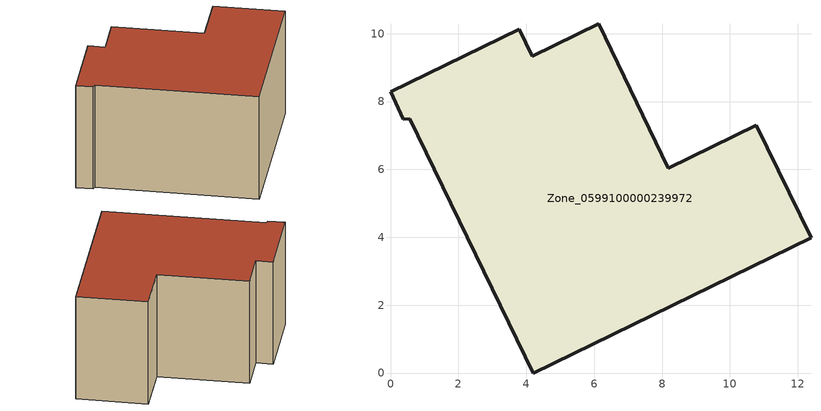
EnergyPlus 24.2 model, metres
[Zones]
Zone_0599100000239972
 floor ground (C_G): 0.38,7.49 0,8.28 3.79,10.12 4.17,9.33 6.13,10.29 8.18,6.03 10.78,7.29 12.39,3.98 4.21,0 0.56,7.5 z0
 wall outside (C_F): 0,8.28 0.38,7.49 0.56,7.5 4.21,0 12.39,3.98 10.78,7.29 8.18,6.03 6.13,10.29 4.17,9.33 3.79,10.12 0,8.28 z0:5.83
 roof outside (C_R): 8.18,6.03 6.13,10.29 4.17,9.33 3.79,10.12 0,8.28 0.38,7.49 0.56,7.5 4.21,0 12.39,3.98 10.78,7.29 z5.83
[BUILDING]
Pand.0599100000239972: North Axis=0; Terrain=City; Loads Convergence Tolerance Value=0.04; Temperature Convergence Tolerance Value=0.4; Solar Distribution=FullExterior; Maximum Number of Warmup Days=25; Minimum Number of Warmup Days=1
[Site:Location]
Rotterdam.The.Hague.AP_ZH_NLD Design_Conditions: Latitude=51.96; Longitude=4.45; Time Zone=1; Elevation=-4.5
[SITE:GROUNDTEMPERATURE:BUILDINGSURFACE]
18, 18, 18, 18, 18, 18, 18, 18, 18, 18, 18, 18
[MATERIAL] Thermal Absorptance=0.9; Solar Absorptance=0.7; Visible Absorptance=0.7
Name | Roughness | Thickness | Conductivity | Density | Specific Heat
G.TI.1946-1964 | MediumSmooth | 0.15 | 1 | 540 | 1210
F.TI.1946-1964 | Rough | 0.3 | 0.857143 | 1920 | 840
R.TI.1946-1964 | MediumRough | 0.2 | 0.277778 | 1500 | 1000
[CONSTRUCTION]
C_G: G.TI.1946-1964
C_F: F.TI.1946-1964
C_R: R.TI.1946-1964
[ZONE]
Zone_0599100000239972: Type=1; Multiplier=1; Ceiling Height=Autocalculate; Volume=Autocalculate; Floor Area=autocalculate; Part of Total Floor Area=Yes
[ZONEINFILTRATION:DESIGNFLOWRATE]
Infil_Zone_0599100000239972: Zone or ZoneList or Space or SpaceList=Zone_0599100000239972; Schedule=AlwaysOn; Design Flow Rate Calculation Method=Flow/Area; Flow Rate per Floor Area=0.003; Constant Term Coefficient=1; Temperature Term Coefficient=0; Velocity Term Coefficient=0; Velocity Squared Term Coefficient=0
[HVACTEMPLATE:ZONE:IDEALLOADSAIRSYSTEM]
Zone_0599100000239972: Maximum Heating Supply Air Temperature=50; Minimum Cooling Supply Air Temperature=13; Maximum Heating Supply Air Humidity Ratio=0.0156; Minimum Cooling Supply Air Humidity Ratio=0.0077; Heating Limit=NoLimit; Cooling Limit=NoLimit; Dehumidification Control Type=ConstantSensibleHeatRatio; Cooling Sensible Heat Ratio=0.7; Dehumidification Setpoint=60; Humidification Control Type=None; Humidification Setpoint=30; Outdoor Air Method=None; Outdoor Air Flow Rate per Person=0.00944; Outdoor Air Flow Rate per Zone Floor Area=0; Outdoor Air Flow Rate per Zone=0; Demand Controlled Ventilation Type=None; Outdoor Air Economizer Type=NoEconomizer; Heat Recovery Type=None; Sensible Heat Recovery Effectiveness=0.7; Latent Heat Recovery Effectiveness=0.65
[ZONECONTROL:THERMOSTAT]
ThermostatControl_Zone_0599100000239972: Zone or ZoneList=Zone_0599100000239972; Control Type Schedule=DualSetpointControlType; Control 1=Thermostat_Zone_0599100000239972; Temperature Difference Between Cutout And Setpoint=0
[THERMOSTATSETPOINT:DUALSETPOINT]
Thermostat_Zone_0599100000239972: Heating Setpoint Temperature Schedule=HeatingSetpoint_Zone_0599100000239972; Cooling Setpoint Temperature Schedule=CoolingSetpoint_Zone_0599100000239972
[SCHEDULE:COMPACT]
HeatingSetpoint_Zone_0599100000239972: Through: 12/31, For: AllDays, Until: 24:00, 21
CoolingSetpoint_Zone_0599100000239972: Through: 12/31, For: AllDays, Until: 24:00, 24
DualSetpointControlType: Through: 12/31, For: AllDays, Until: 24:00, 4
AlwaysOn: Through: 12/31, For: AllDays, Until: 24:00, 1
